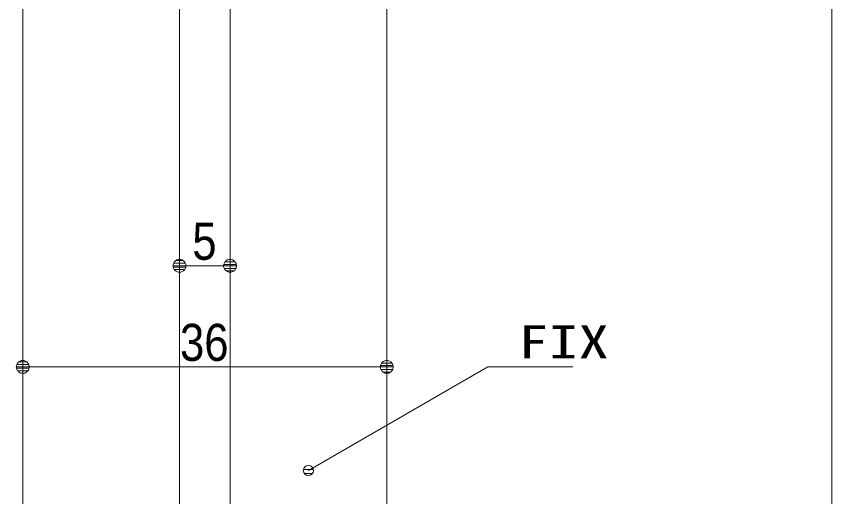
# Model space of a CAD drawing. Units: millimetres, scale not verified. Extents: x -6062 to 6062, y -3045 to 3045.
# Drawn here: x 784 to 1591, y -118 to 357 of the extents above; entities that cross this region are included whole.
import ezdxf
from ezdxf.enums import TextEntityAlignment as Align

# ---------------------------------------------------------------- set-up
doc = ezdxf.new("R2010")
doc.units = ezdxf.units.MM
doc.header["$LTSCALE"] = 20
for name, color, linetype, lineweight in [('0-0_3一般', 7, 'Continuous', 9), ('0-1_2寸法-3', 7, 'Continuous', 9), ('0-2_2寸法-1', 7, 'Continuous', 9), ('0-3_0', 7, 'Continuous', 9)]:
    doc.layers.add(name, color=color, linetype=linetype, lineweight=lineweight)
doc.styles.add('ＭＳ ゴシック', font='')
doc.styles.add('ＭＳ Ｐゴシック', font='')
doc.styles.get('ＭＳ ゴシック').set_extended_font_data('MS Gothic')
doc.styles.get('ＭＳ Ｐゴシック').set_extended_font_data('MS PGothic')

# ---------------------------------------------------------------- blocks, each defined once
blk = doc.blocks.new('グループ-16')
at = {"layer": '0-0_3一般'}
for p, q in [((51563.7, -40000), (51563.7, 18204.9)), ((58763.7, 18204.9), (58763.7, -40000))]:
    blk.add_line(p, q, dxfattribs=at)
blk.add_lwpolyline([(55663.7, 9404.9), (55663.7, -31200), (54663.7, -31200), (54663.7, 9404.9)], close=True, dxfattribs=at)
blk = doc.blocks.new('グループ-25')
at = {"layer": '0-0_3一般'}
blk.add_blockref('グループ-16', (0, 0), dxfattribs=at)
blk = doc.blocks.new('グループ-26')
at = {"layer": '0-0_3一般'}
blk.add_blockref('グループ-25', (0, 0), dxfattribs=at)
blk = doc.blocks.new('_Dot')
at = {"layer": '0-3_0'}
for p, q in [((-10, 0), (-20, 0)), ((9.78, 2), (-9.78, 2)), ((7.99, 6), (-7.99, 6)), ((9.16, -3.98), (-9.16, -3.98)), ((6, -7.98), (-6, -7.98))]:
    blk.add_line(p, q, dxfattribs=at)
for points in [[(10, 0), (9.92, 1.25), (9.69, 2.49), (9.3, 3.68), (8.76, 4.82), (8.09, 5.88), (7.29, 6.85), (6.37, 7.71), (5.36, 8.44), (4.26, 9.05), (3.09, 9.51), (1.87, 9.82), (0.63, 9.98), (-0.63, 9.98), (-1.87, 9.82), (-3.09, 9.51), (-4.26, 9.05), (-5.36, 8.44), (-6.37, 7.71), (-7.29, 6.85), (-8.09, 5.88), (-8.76, 4.82), (-9.3, 3.68), (-9.69, 2.49), (-9.92, 1.25), (-10, 0), (0, 0)], [(-10, 0), (-9.92, -1.25), (-9.69, -2.49), (-9.3, -3.68), (-8.76, -4.82), (-8.09, -5.88), (-7.29, -6.85), (-6.37, -7.71), (-5.36, -8.44), (-4.26, -9.05), (-3.09, -9.51), (-1.87, -9.82), (-0.63, -9.98), (0.63, -9.98), (1.87, -9.82), (3.09, -9.51), (4.26, -9.05), (5.36, -8.44), (6.37, -7.71), (7.29, -6.85), (8.09, -5.88), (8.76, -4.82), (9.3, -3.68), (9.69, -2.49), (9.92, -1.25), (10, 0), (0, 0)]]:
    blk.add_lwpolyline(points, close=True, dxfattribs=at)

msp = doc.modelspace()

# ---------------------------------------------------------------- linework, layer by layer
at = {"layer": '0-1_2寸法-3'}
for p, q in [((1073.36, -87.24), (1073.01, -87.24)), ((1073.36, -87.24), (1073.01, -87.24)), ((1078.08, -91.24), (1068.29, -91.24)), ((1077.18, -95.24), (1069.19, -95.24))]:
    msp.add_line(p, q, dxfattribs=at)
msp.add_lwpolyline([(1073.18, -92.23), (1250.68, 10.25), (1334.8, 10.25)], dxfattribs=at)
msp.add_circle((1073.18, -92.23), 5.01, dxfattribs=at)
msp.add_circle((1073.18, -92.23), 5.01, dxfattribs=at)
at = {"layer": '0-2_2寸法-1'}
for p, q in [((1590.68, 897.53), (1590.68, -1987.29)), ((945.68, 130.25), (945.88, 130.25)), ((995.68, 130.25), (995.88, 130.25)), ((982.97, 110.25), (958.4, 110.25)), ((790.68, 30.25), (790.88, 30.25)), ((1150.68, 30.25), (1150.88, 30.25)), ((1137.97, 10.25), (803.4, 10.25))]:
    msp.add_line(p, q, dxfattribs=at)

# ---------------------------------------------------------------- block references
at = {"layer": '0-0_3一般', "xscale": 0.05, "yscale": 0.05}
msp.add_blockref('グループ-26', (-1787.5, 0), dxfattribs=at)
at = {"layer": '0-2_2寸法-1', "xscale": 0.6356201, "yscale": 0.6356201, "rotation": 180}
for p in [(945.68, 110.25), (790.68, 10.25)]:
    msp.add_blockref('_Dot', p, dxfattribs=at)
at = {"layer": '0-2_2寸法-1', "xscale": 0.6356201, "yscale": 0.6356201}
for p in [(995.68, 110.25), (1150.68, 10.25)]:
    msp.add_blockref('_Dot', p, dxfattribs=at)

# ---------------------------------------------------------------- texts
at = {"layer": '0-1_2寸法-3', "style": 'ＭＳ ゴシック', "width": 1.35}
msp.add_text(' FIX', height=32.55, dxfattribs=at).set_placement((1250.68, 8.99), align=Align.BOTTOM_LEFT)
at = {"layer": '0-2_2寸法-1', "style": 'ＭＳ Ｐゴシック', "width": 0.9}
for s, p in [('5', (958.39, 105.19)), ('36', (946.19, 5.19))]:
    msp.add_text(s, height=36.66, dxfattribs=at).set_placement(p, align=Align.BOTTOM_LEFT)

doc.saveas('drawing.dxf')
